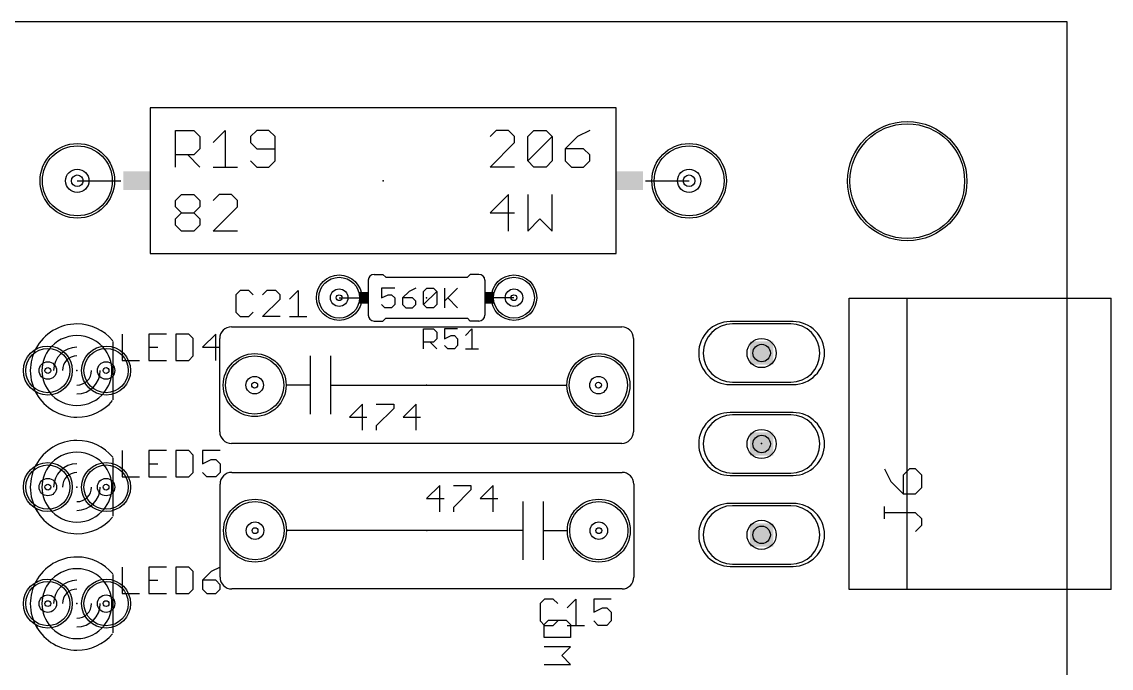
# Model space of a CAD drawing. Extents: x -2 to 128, y 10 to 112.
# Drawn here: x 80.78 to 128.27, y 83.55 to 111.72 of the extents above; entities that cross this region are included whole.
import ezdxf

# ---------------------------------------------------------------- set-up
doc = ezdxf.new("R2010")
doc.units = 0
for name, color, linetype in [('17', 82, 'CONTINUOUS'), ('20', 7, 'CONTINUOUS'), ('21', 253, 'CONTINUOUS'), ('23', 7, 'CONTINUOUS'), ('25', 253, 'CONTINUOUS'), ('27', 253, 'CONTINUOUS'), ('28', 253, 'CONTINUOUS'), ('29', 253, 'CONTINUOUS'), ('30', 253, 'CONTINUOUS'), ('44', 253, 'CONTINUOUS'), ('51', 253, 'CONTINUOUS')]:
    doc.layers.add(name, color=color, linetype=linetype)

# ---------------------------------------------------------------- blocks, each defined once
blk = doc.blocks.new('ROUNDP')
blk.add_circle((0, 0), 0.5)
blk = doc.blocks.new('RECT')
blk.add_solid([(-0.5, -0.5), (0.5, -0.5), (-0.5, 0.5), (0.5, 0.5)])
blk = doc.blocks.new('LONGP100')
blk.add_lwpolyline([(-0.5, -0.5), (0.5, -0.5, 1), (0.5, 0.5), (-0.5, 0.5, 1)], format="xyb", close=True)

msp = doc.modelspace()

# ---------------------------------------------------------------- linework, layer by layer
at = {"layer": '20'}
for p, q in [((126.35, 111.722), (0.64, 111.722)), ((126.35, 10.1472), (126.35, 111.722))]:
    msp.add_line(p, q, dxfattribs=at)
msp.add_circle((119.38, 104.775), 2.5, dxfattribs=at)
at = {"layer": '21'}
for p, q in [((106.6953, 107.9654), (86.3753, 107.9654)), ((86.3753, 107.9654), (86.3753, 101.6154)), ((106.6953, 101.6154), (106.6953, 107.9654)), ((101.4631, 106.9889), (101.1962, 106.7219)), ((101.997, 106.9889), (101.4631, 106.9889)), ((102.2639, 106.7219), (101.997, 106.9889)), ((102.8334, 106.7219), (103.1003, 106.9889)), ((103.1003, 106.9889), (103.6341, 106.9889)), ((103.6341, 106.9889), (103.9011, 106.7219)), ((105.5382, 106.9889), (105.0044, 106.7219)), ((101.1962, 105.3873), (102.2639, 106.455)), ((102.2639, 106.455), (102.2639, 106.7219)), ((102.8334, 105.6542), (102.8334, 106.7219)), ((102.8334, 105.6542), (103.9011, 106.7219)), ((103.9011, 106.7219), (103.9011, 105.6542)), ((105.0044, 106.7219), (104.4705, 106.1881)), ((104.4705, 106.1881), (104.4705, 105.6542)), ((105.2713, 106.1881), (104.4705, 106.1881)), ((105.5382, 105.9212), (105.2713, 106.1881)), ((105.5382, 105.6542), (105.5382, 105.9212)), ((103.1003, 105.3873), (102.8334, 105.6542)), ((103.9011, 105.6542), (103.6341, 105.3873)), ((104.4705, 105.6542), (104.7374, 105.3873)), ((105.2713, 105.3873), (105.5382, 105.6542)), ((102.2639, 105.3873), (101.1962, 105.3873)), ((103.6341, 105.3873), (103.1003, 105.3873)), ((104.7374, 105.3873), (105.2713, 105.3873)), ((101.997, 104.1949), (101.1962, 103.3941)), ((101.997, 102.5933), (101.997, 104.1949)), ((102.8334, 104.1949), (102.8334, 102.5933)), ((103.9011, 102.5933), (103.9011, 104.1949)), ((101.1962, 103.3941), (102.2639, 103.3941)), ((102.8334, 102.5933), (103.3672, 103.1272)), ((103.3672, 103.1272), (103.9011, 102.5933)), ((86.3753, 101.6154), (106.6953, 101.6154)), ((96.139, 100.711), (96.52, 100.711)), ((96.647, 100.584), (96.52, 100.711)), ((100.203, 100.584), (100.33, 100.711)), ((100.711, 100.711), (100.33, 100.711)), ((95.885, 100.457), (95.885, 98.933)), ((96.647, 100.584), (100.203, 100.584)), ((100.965, 100.457), (100.965, 98.933)), ((116.84, 99.6696), (119.38, 99.6696)), ((116.84, 86.9696), (116.84, 99.6696)), ((119.38, 99.6696), (128.27, 99.6696)), ((119.38, 86.9696), (119.38, 99.6696)), ((128.27, 86.9696), (128.27, 99.6696)), ((96.647, 98.806), (96.52, 98.679)), ((96.647, 98.806), (100.203, 98.806)), ((100.203, 98.806), (100.33, 98.679)), ((89.916, 98.425), (106.934, 98.425)), ((96.139, 98.679), (96.52, 98.679)), ((100.711, 98.679), (100.33, 98.679)), ((89.408, 93.853), (89.408, 97.917)), ((107.442, 97.917), (107.442, 93.853)), ((93.345, 97.155), (93.345, 95.885)), ((94.234, 97.155), (94.234, 95.885)), ((93.345, 95.885), (92.329, 95.885)), ((93.345, 95.885), (93.345, 94.615)), ((94.234, 95.885), (94.234, 94.615)), ((94.234, 95.885), (104.521, 95.885)), ((106.934, 93.345), (89.916, 93.345)), ((89.9314, 92.0813), (106.9494, 92.0813)), ((89.4234, 87.5093), (89.4234, 91.5733)), ((107.4574, 91.5733), (107.4574, 87.5093)), ((102.6314, 89.5413), (102.6314, 90.8113)), ((103.5204, 89.5413), (103.5204, 90.8113)), ((102.6314, 89.5413), (92.3444, 89.5413)), ((102.6314, 88.2713), (102.6314, 89.5413)), ((103.5204, 88.2713), (103.5204, 89.5413)), ((103.5204, 89.5413), (104.5364, 89.5413)), ((106.9494, 87.0013), (89.9314, 87.0013)), ((119.38, 86.9696), (116.84, 86.9696)), ((128.27, 86.9696), (119.38, 86.9696))]:
    msp.add_line(p, q, dxfattribs=at)
for centre, radius, start, end in [((96.139, 100.457), 0.254, 90, 180), ((100.711, 100.457), 0.254, 0, 90), ((96.139, 98.933), 0.254, 180, 270), ((100.711, 98.933), 0.254, 270, 0), ((83.1851, 96.52), 2.032, 90.0017, 151.9286), ((83.185, 96.52), 2.032, 39.8072, 90.0003), ((89.916, 97.917), 0.508, 90, 180), ((106.934, 97.917), 0.508, 0, 90), ((83.185, 96.52), 1.524, 90, 143.1301), ((83.185, 96.52), 1.524, 35.5374, 89.9987), ((83.1849, 96.52), 2.032, 209.7464, 270.0016), ((83.185, 96.52), 1.524, 217.8728, 269.9997), ((83.185, 96.52), 1.524, 270.0003, 322.1272), ((83.185, 96.52), 2.032, 269.9989, 319.762), ((89.916, 93.853), 0.508, 180, 270), ((106.934, 93.853), 0.508, 270, 0), ((83.1851, 91.44), 2.032, 90.0017, 151.9286), ((83.185, 91.44), 2.032, 39.8072, 90.0003), ((83.185, 91.44), 1.524, 90, 143.1301), ((83.185, 91.44), 1.524, 35.5374, 89.9987), ((89.9314, 91.5733), 0.508, 90, 180), ((106.9494, 91.5733), 0.508, 0, 90), ((83.1849, 91.44), 2.032, 209.7464, 270.0016), ((83.185, 91.44), 1.524, 217.8728, 269.9997), ((83.185, 91.44), 1.524, 270.0003, 322.1272), ((83.185, 91.44), 2.032, 269.9989, 319.762), ((83.1851, 86.36), 2.032, 90.0017, 151.9286), ((83.185, 86.36), 2.032, 39.8072, 90.0003), ((83.185, 86.36), 1.524, 90, 143.1301), ((83.185, 86.36), 1.524, 35.5374, 89.9987), ((89.9314, 87.5093), 0.508, 180, 270), ((106.9494, 87.5093), 0.508, 270, 0), ((83.1849, 86.36), 2.032, 209.7464, 270.0016), ((83.185, 86.36), 1.524, 217.8728, 269.9997), ((83.185, 86.36), 1.524, 270.0003, 322.1272), ((83.185, 86.36), 2.032, 269.9989, 319.762)]:
    msp.add_arc(centre, radius, start, end, dxfattribs=at)
at = {"layer": '23'}
for p in [(96.5353, 104.7904), (98.425, 99.695), (83.185, 96.52), (98.425, 95.885), (113.03, 93.345), (83.185, 91.44), (98.4404, 89.5413), (83.185, 86.36)]:
    msp.add_point(p, dxfattribs=at)
at = {"layer": '25'}
for p, q in [((87.4802, 105.3873), (87.4802, 106.9889)), ((87.4802, 106.9889), (88.281, 106.9889)), ((88.281, 106.9889), (88.5479, 106.7219)), ((89.1174, 106.455), (89.6512, 106.9889)), ((89.6512, 106.9889), (89.6512, 105.3873)), ((91.0214, 106.9889), (90.7545, 106.7219)), ((91.5553, 106.9889), (91.0214, 106.9889)), ((91.8222, 106.7219), (91.5553, 106.9889)), ((88.5479, 106.7219), (88.5479, 106.1881)), ((90.7545, 106.7219), (90.7545, 106.455)), ((90.7545, 106.455), (91.0214, 106.1881)), ((91.8222, 105.6542), (91.8222, 106.7219)), ((88.281, 105.9212), (87.4802, 105.9212)), ((88.0141, 105.9212), (88.5479, 105.3873)), ((88.5479, 106.1881), (88.281, 105.9212)), ((91.0214, 106.1881), (91.8222, 106.1881)), ((90.7545, 105.6542), (91.0214, 105.3873)), ((91.5553, 105.3873), (91.8222, 105.6542)), ((89.1174, 105.3873), (90.1851, 105.3873)), ((91.0214, 105.3873), (91.5553, 105.3873)), ((90.2972, 100.0135), (90.1065, 99.8228)), ((90.1065, 99.8228), (90.1065, 99.0602)), ((90.6785, 100.0135), (90.2972, 100.0135)), ((90.8692, 99.8228), (90.6785, 100.0135)), ((91.4666, 100.0135), (91.2759, 99.8228)), ((91.8479, 100.0135), (91.4666, 100.0135)), ((92.0385, 99.8228), (91.8479, 100.0135)), ((92.0385, 99.6322), (92.0385, 99.8228)), ((92.4453, 99.6322), (92.8266, 100.0135)), ((92.8266, 100.0135), (92.8266, 98.8695)), ((91.2759, 98.8695), (92.0385, 99.6322)), ((90.1065, 99.0602), (90.2972, 98.8695)), ((90.2972, 98.8695), (90.6785, 98.8695)), ((90.6785, 98.8695), (90.8692, 99.0602)), ((92.0385, 98.8695), (91.2759, 98.8695)), ((92.4453, 98.8695), (93.2079, 98.8695)), ((98.2921, 97.4725), (98.2921, 98.3368)), ((98.2921, 98.3368), (98.7243, 98.3368)), ((98.7243, 98.3368), (98.8683, 98.1928)), ((99.7805, 98.3368), (99.2042, 98.3368)), ((99.2042, 98.3368), (99.2042, 97.9047)), ((100.1164, 98.0487), (100.4045, 98.3368)), ((100.4045, 98.3368), (100.4045, 97.4725)), ((85.1535, 98.1085), (85.1535, 96.9645)), ((87.0855, 98.1085), (86.3229, 98.1085)), ((86.3229, 98.1085), (86.3229, 96.9645)), ((87.4923, 98.1085), (87.4923, 96.9645)), ((88.0643, 98.1085), (87.4923, 98.1085)), ((88.2549, 97.9178), (88.0643, 98.1085)), ((88.2549, 97.1552), (88.2549, 97.9178)), ((89.2337, 98.1085), (88.6617, 97.5365)), ((89.2337, 96.9645), (89.2337, 98.1085)), ((98.8683, 97.9047), (98.7243, 97.7606)), ((98.8683, 98.1928), (98.8683, 97.9047)), ((99.2042, 97.9047), (99.4924, 98.0487)), ((99.4924, 98.0487), (99.6364, 98.0487)), ((99.6364, 98.0487), (99.7805, 97.9047)), ((99.7805, 97.9047), (99.7805, 97.6166)), ((86.3229, 97.5365), (86.7042, 97.5365)), ((88.6617, 97.5365), (89.4243, 97.5365)), ((98.7243, 97.7606), (98.2921, 97.7606)), ((98.5802, 97.7606), (98.8683, 97.4725)), ((99.3483, 97.4725), (99.2042, 97.6166)), ((99.6364, 97.4725), (99.3483, 97.4725)), ((99.7805, 97.6166), (99.6364, 97.4725)), ((100.1164, 97.4725), (100.6926, 97.4725)), ((85.1535, 96.9645), (85.9162, 96.9645)), ((86.3229, 96.9645), (87.0855, 96.9645)), ((87.4923, 96.9645), (88.0643, 96.9645)), ((88.0643, 96.9645), (88.2549, 97.1552)), ((85.1535, 93.0285), (85.1535, 91.8845)), ((87.0855, 93.0285), (86.3229, 93.0285)), ((86.3229, 93.0285), (86.3229, 91.8845)), ((87.4923, 93.0285), (87.4923, 91.8845)), ((88.0643, 93.0285), (87.4923, 93.0285)), ((88.2549, 92.8378), (88.0643, 93.0285)), ((88.2549, 92.0752), (88.2549, 92.8378)), ((89.4243, 93.0285), (88.6617, 93.0285)), ((88.6617, 93.0285), (88.6617, 92.4565)), ((88.6617, 92.4565), (89.043, 92.6472)), ((89.043, 92.6472), (89.2337, 92.6472)), ((89.2337, 92.6472), (89.4243, 92.4565)), ((86.3229, 92.4565), (86.7042, 92.4565)), ((89.4243, 92.4565), (89.4243, 92.0752)), ((118.388, 92.2314), (118.6592, 91.6891)), ((119.4727, 92.2314), (119.2015, 91.9603)), ((119.7438, 92.2314), (119.4727, 92.2314)), ((120.015, 91.9603), (119.7438, 92.2314)), ((85.1535, 91.8845), (85.9162, 91.8845)), ((86.3229, 91.8845), (87.0855, 91.8845)), ((87.4923, 91.8845), (88.0643, 91.8845)), ((88.0643, 91.8845), (88.2549, 92.0752)), ((88.8524, 91.8845), (88.6617, 92.0752)), ((89.2337, 91.8845), (88.8524, 91.8845)), ((89.4243, 92.0752), (89.2337, 91.8845)), ((118.6592, 91.6891), (119.2015, 91.1468)), ((119.2015, 91.9603), (119.2015, 91.1468)), ((120.015, 91.4179), (120.015, 91.9603)), ((119.7438, 91.1468), (120.015, 91.4179)), ((119.2015, 91.1468), (119.7438, 91.1468)), ((118.388, 90.0519), (118.388, 90.5943)), ((119.7438, 90.3231), (118.388, 90.3231)), ((120.015, 90.0519), (119.7438, 90.3231)), ((119.7438, 89.5096), (120.015, 89.7808)), ((120.015, 89.7808), (120.015, 90.0519)), ((85.1535, 87.9485), (85.1535, 86.8045)), ((87.0855, 87.9485), (86.3229, 87.9485)), ((86.3229, 87.9485), (86.3229, 86.8045)), ((87.4923, 87.9485), (87.4923, 86.8045)), ((88.0643, 87.9485), (87.4923, 87.9485)), ((88.2549, 87.7578), (88.0643, 87.9485)), ((89.4243, 87.9485), (89.043, 87.7578)), ((88.2549, 86.9952), (88.2549, 87.7578)), ((89.043, 87.7578), (88.6617, 87.3765)), ((86.3229, 87.3765), (86.7042, 87.3765)), ((88.0643, 86.8045), (88.2549, 86.9952)), ((88.6617, 87.3765), (88.6617, 86.9952)), ((89.2337, 87.3765), (88.6617, 87.3765)), ((88.6617, 86.9952), (88.8524, 86.8045)), ((89.4243, 87.1858), (89.2337, 87.3765)), ((89.2337, 86.8045), (89.4243, 86.9952)), ((89.4243, 86.9952), (89.4243, 87.1858)), ((85.1535, 86.8045), (85.9162, 86.8045)), ((86.3229, 86.8045), (87.0855, 86.8045)), ((87.4923, 86.8045), (88.0643, 86.8045)), ((88.8524, 86.8045), (89.2337, 86.8045)), ((103.5684, 86.5578), (103.3777, 86.3671)), ((103.9497, 86.5578), (103.5684, 86.5578)), ((104.1404, 86.3671), (103.9497, 86.5578)), ((104.5471, 86.1765), (104.9284, 86.5578)), ((104.9284, 86.5578), (104.9284, 85.4138)), ((106.4791, 86.5578), (105.7165, 86.5578)), ((105.7165, 86.5578), (105.7165, 85.9858)), ((103.3777, 86.3671), (103.3777, 85.6045)), ((105.7165, 85.9858), (106.0978, 86.1765)), ((106.0978, 86.1765), (106.2885, 86.1765)), ((106.2885, 86.1765), (106.4791, 85.9858)), ((106.4791, 85.9858), (106.4791, 85.6045)), ((103.3777, 85.6045), (103.5684, 85.4138)), ((103.9497, 85.4138), (104.1404, 85.6045)), ((105.9072, 85.4138), (105.7165, 85.6045)), ((106.4791, 85.6045), (106.2885, 85.4138)), ((103.5684, 85.4138), (103.9497, 85.4138)), ((104.5471, 85.4138), (105.3098, 85.4138)), ((106.2885, 85.4138), (105.9072, 85.4138))]:
    msp.add_line(p, q, dxfattribs=at)
at = {"layer": '27'}
for p, q in [((87.4802, 103.9279), (87.7471, 104.1949)), ((87.7471, 104.1949), (88.281, 104.1949)), ((88.281, 104.1949), (88.5479, 103.9279)), ((89.3843, 104.1949), (89.1174, 103.9279)), ((89.9181, 104.1949), (89.3843, 104.1949)), ((90.1851, 103.9279), (89.9181, 104.1949)), ((87.4802, 103.661), (87.4802, 103.9279)), ((87.7471, 103.3941), (87.4802, 103.661)), ((88.5479, 103.661), (88.281, 103.3941)), ((88.5479, 103.9279), (88.5479, 103.661)), ((89.1174, 102.5933), (90.1851, 103.661)), ((90.1851, 103.661), (90.1851, 103.9279)), ((87.4802, 103.1272), (87.7471, 103.3941)), ((87.4802, 102.8602), (87.4802, 103.1272)), ((87.7471, 103.3941), (88.281, 103.3941)), ((88.281, 103.3941), (88.5479, 103.1272)), ((88.5479, 103.1272), (88.5479, 102.8602)), ((87.7471, 102.5933), (87.4802, 102.8602)), ((88.281, 102.5933), (87.7471, 102.5933)), ((88.5479, 102.8602), (88.281, 102.5933)), ((90.1851, 102.5933), (89.1174, 102.5933)), ((97.0418, 100.1148), (96.4656, 100.1148)), ((96.4656, 100.1148), (96.4656, 99.6827)), ((96.4656, 99.6827), (96.7537, 99.8267)), ((96.7537, 99.8267), (96.8977, 99.8267)), ((96.8977, 99.8267), (97.0418, 99.6827)), ((97.6658, 99.9708), (97.3777, 99.6827)), ((97.9539, 100.1148), (97.6658, 99.9708)), ((98.2898, 99.9708), (98.4339, 100.1148)), ((98.2898, 99.3946), (98.2898, 99.9708)), ((98.2898, 99.3946), (98.8661, 99.9708)), ((98.4339, 100.1148), (98.722, 100.1148)), ((98.722, 100.1148), (98.8661, 99.9708)), ((98.8661, 99.9708), (98.8661, 99.3946)), ((99.202, 100.1148), (99.202, 99.2505)), ((99.202, 99.5386), (99.7782, 100.1148)), ((96.6096, 99.2505), (96.4656, 99.3946)), ((97.0418, 99.3946), (96.8977, 99.2505)), ((97.0418, 99.6827), (97.0418, 99.3946)), ((97.3777, 99.6827), (97.3777, 99.3946)), ((97.8099, 99.6827), (97.3777, 99.6827)), ((97.3777, 99.3946), (97.5218, 99.2505)), ((97.9539, 99.5386), (97.8099, 99.6827)), ((97.8099, 99.2505), (97.9539, 99.3946)), ((97.9539, 99.3946), (97.9539, 99.5386)), ((98.4339, 99.2505), (98.2898, 99.3946)), ((98.8661, 99.3946), (98.722, 99.2505)), ((99.346, 99.6827), (99.7782, 99.2505)), ((96.8977, 99.2505), (96.6096, 99.2505)), ((97.5218, 99.2505), (97.8099, 99.2505)), ((98.722, 99.2505), (98.4339, 99.2505)), ((95.6315, 95.0605), (95.0595, 94.4885)), ((95.6315, 93.9165), (95.6315, 95.0605)), ((96.2289, 95.0605), (96.9915, 95.0605)), ((96.9915, 95.0605), (96.9915, 94.8698)), ((97.9703, 95.0605), (97.3983, 94.4885)), ((97.9703, 93.9165), (97.9703, 95.0605)), ((96.9915, 94.8698), (96.2289, 94.1072)), ((95.0595, 94.4885), (95.8222, 94.4885)), ((96.2289, 94.1072), (96.2289, 93.9165)), ((97.3983, 94.4885), (98.1609, 94.4885)), ((98.9967, 91.5108), (98.4247, 90.9388)), ((98.9967, 90.3668), (98.9967, 91.5108)), ((99.5941, 91.5108), (100.3568, 91.5108)), ((100.3568, 91.3201), (99.5941, 90.5575)), ((100.3568, 91.5108), (100.3568, 91.3201)), ((101.3355, 91.5108), (100.7635, 90.9388)), ((101.3355, 90.3668), (101.3355, 91.5108)), ((98.4247, 90.9388), (99.1874, 90.9388)), ((100.7635, 90.9388), (101.5261, 90.9388)), ((99.5941, 90.5575), (99.5941, 90.3668))]:
    msp.add_line(p, q, dxfattribs=at)
at = {"layer": '28'}
for p, q in [((103.5525, 85.4557), (103.7432, 85.6463)), ((103.7432, 85.6463), (104.5058, 85.6463)), ((104.5058, 85.6463), (104.6965, 85.4557)), ((103.5525, 84.8837), (103.5525, 85.4557)), ((104.6965, 85.4557), (104.6965, 84.8837)), ((104.6965, 84.8837), (103.5525, 84.8837)), ((104.6965, 84.4769), (103.5525, 84.4769)), ((104.3152, 84.0956), (104.6965, 84.4769)), ((104.6965, 83.7143), (104.3152, 84.0956)), ((103.5525, 83.7143), (104.6965, 83.7143))]:
    msp.add_line(p, q, dxfattribs=at)
at = {"layer": '29'}
msp.add_circle((119.38, 104.775), 2.6016, dxfattribs=at)
at = {"layer": '30'}
msp.add_circle((119.38, 104.775), 2.6016, dxfattribs=at)
at = {"layer": '44'}
for centre, radius in [((83.2003, 104.7904), 0.254), ((109.8703, 104.7904), 0.254), ((94.615, 99.695), 0.127), ((102.235, 99.695), 0.127), ((113.03, 97.282), 0.381), ((81.915, 96.52), 0.127), ((84.455, 96.52), 0.127), ((90.932, 95.885), 0.127), ((105.918, 95.885), 0.127), ((113.03, 93.3196), 0.381), ((81.915, 91.44), 0.127), ((84.455, 91.44), 0.127), ((90.9474, 89.5413), 0.127), ((105.9334, 89.5413), 0.127), ((113.03, 89.3572), 0.381), ((81.915, 86.36), 0.127), ((84.455, 86.36), 0.127)]:
    msp.add_circle(centre, radius, dxfattribs=at)
at = {"layer": '51'}
for p, q in [((83.2003, 104.7904), (85.1053, 104.7904)), ((107.9653, 104.7904), (109.8703, 104.7904)), ((94.615, 99.695), (95.504, 99.695)), ((102.235, 99.695), (101.346, 99.695)), ((84.7598, 95.25), (84.7598, 97.79)), ((84.7598, 90.17), (84.7598, 92.71)), ((84.7598, 85.09), (84.7598, 87.63))]:
    msp.add_line(p, q, dxfattribs=at)
for centre, radius, start, end in [((83.185, 96.52), 2.032, 151.6982, 179.9999), ((83.185, 96.52), 1.524, 140.1962, 179.9998), ((83.185, 96.52), 1.016, 90, 180), ((83.185, 96.52), 1.524, 0.0005, 40.6017), ((83.185, 96.52), 0.635, 90, 180), ((83.185, 96.5199), 2.032, 179.9977, 211.6059), ((83.185, 96.5199), 1.524, 179.9976, 221.6308), ((83.185, 96.52), 0.635, 270, 0), ((83.185, 96.52), 1.016, 270, 0), ((83.185, 96.52), 1.524, 320.1962, 359.9998), ((83.185, 91.44), 2.032, 151.6982, 179.9999), ((83.185, 91.44), 1.524, 140.1962, 179.9998), ((83.185, 91.44), 1.016, 90, 180), ((83.185, 91.44), 1.524, 0.0005, 40.6017), ((83.185, 91.44), 0.635, 90, 180), ((83.185, 91.4399), 2.032, 179.9977, 211.6059), ((83.185, 91.4399), 1.524, 179.9976, 221.6308), ((83.185, 91.44), 0.635, 270, 0), ((83.185, 91.44), 1.016, 270, 0), ((83.185, 91.44), 1.524, 320.1962, 359.9998), ((83.185, 86.36), 2.032, 151.6982, 179.9999), ((83.185, 86.36), 1.524, 140.1962, 179.9998), ((83.185, 86.36), 1.016, 90, 180), ((83.185, 86.36), 0.635, 90, 180), ((83.185, 86.36), 1.524, 0.0005, 40.6017), ((83.185, 86.3599), 2.032, 179.9977, 211.6059), ((83.185, 86.3599), 1.524, 179.9976, 221.6308), ((83.185, 86.36), 0.635, 270, 0), ((83.185, 86.36), 1.016, 270, 0), ((83.185, 86.36), 1.524, 320.1962, 359.9998)]:
    msp.add_arc(centre, radius, start, end, dxfattribs=at)

# ---------------------------------------------------------------- block references
at = {"layer": '17'}
for p, xscale, yscale in [((83.2003, 104.7904), 3.048, 3.048), ((109.8703, 104.7904), 3.048, 3.048), ((83.2003, 104.7904), 1.016, 1.016), ((83.2003, 104.7904), 1.016, 1.016), ((83.2003, 104.7904), 1.016, 1.016), ((83.2003, 104.7904), 1.016, 1.016), ((83.2003, 104.7904), 1.016, 1.016), ((83.2003, 104.7904), 1.016, 1.016), ((83.2003, 104.7904), 1.016, 1.016), ((83.2003, 104.7904), 1.016, 1.016), ((83.2003, 104.7904), 1.016, 1.016), ((83.2003, 104.7904), 1.016, 1.016), ((83.2003, 104.7904), 1.016, 1.016), ((83.2003, 104.7904), 1.016, 1.016), ((83.2003, 104.7904), 1.016, 1.016), ((83.2003, 104.7904), 1.016, 1.016), ((109.8703, 104.7904), 1.016, 1.016), ((109.8703, 104.7904), 1.016, 1.016), ((109.8703, 104.7904), 1.016, 1.016), ((109.8703, 104.7904), 1.016, 1.016), ((109.8703, 104.7904), 1.016, 1.016), ((109.8703, 104.7904), 1.016, 1.016), ((109.8703, 104.7904), 1.016, 1.016), ((109.8703, 104.7904), 1.016, 1.016), ((109.8703, 104.7904), 1.016, 1.016), ((109.8703, 104.7904), 1.016, 1.016), ((109.8703, 104.7904), 1.016, 1.016), ((109.8703, 104.7904), 1.016, 1.016), ((109.8703, 104.7904), 1.016, 1.016), ((109.8703, 104.7904), 1.016, 1.016), ((81.915, 96.52), 1.9304, 1.9304), ((84.455, 96.52), 1.9304, 1.9304), ((81.915, 96.52), 0.762, 0.762), ((81.915, 96.52), 0.762, 0.762), ((81.915, 96.52), 0.762, 0.762), ((81.915, 96.52), 0.762, 0.762), ((81.915, 96.52), 0.762, 0.762), ((81.915, 96.52), 0.762, 0.762), ((81.915, 96.52), 0.762, 0.762), ((81.915, 96.52), 0.762, 0.762), ((81.915, 96.52), 0.762, 0.762), ((81.915, 96.52), 0.762, 0.762), ((81.915, 96.52), 0.762, 0.762), ((81.915, 96.52), 0.762, 0.762), ((81.915, 96.52), 0.762, 0.762), ((81.915, 96.52), 0.762, 0.762), ((84.455, 96.52), 0.762, 0.762), ((84.455, 96.52), 0.762, 0.762), ((84.455, 96.52), 0.762, 0.762), ((84.455, 96.52), 0.762, 0.762), ((84.455, 96.52), 0.762, 0.762), ((84.455, 96.52), 0.762, 0.762), ((84.455, 96.52), 0.762, 0.762), ((84.455, 96.52), 0.762, 0.762), ((84.455, 96.52), 0.762, 0.762), ((84.455, 96.52), 0.762, 0.762), ((84.455, 96.52), 0.762, 0.762), ((84.455, 96.52), 0.762, 0.762), ((84.455, 96.52), 0.762, 0.762), ((84.455, 96.52), 0.762, 0.762), ((90.932, 95.885), 2.54, 2.54), ((105.918, 95.885), 2.54, 2.54), ((90.932, 95.885), 0.762, 0.762), ((90.932, 95.885), 0.762, 0.762), ((90.932, 95.885), 0.762, 0.762), ((90.932, 95.885), 0.762, 0.762), ((90.932, 95.885), 0.762, 0.762), ((90.932, 95.885), 0.762, 0.762), ((90.932, 95.885), 0.762, 0.762), ((90.932, 95.885), 0.762, 0.762), ((90.932, 95.885), 0.762, 0.762), ((90.932, 95.885), 0.762, 0.762), ((90.932, 95.885), 0.762, 0.762), ((90.932, 95.885), 0.762, 0.762), ((90.932, 95.885), 0.762, 0.762), ((90.932, 95.885), 0.762, 0.762), ((105.918, 95.885), 0.762, 0.762), ((105.918, 95.885), 0.762, 0.762), ((105.918, 95.885), 0.762, 0.762), ((105.918, 95.885), 0.762, 0.762), ((105.918, 95.885), 0.762, 0.762), ((105.918, 95.885), 0.762, 0.762), ((105.918, 95.885), 0.762, 0.762), ((105.918, 95.885), 0.762, 0.762), ((105.918, 95.885), 0.762, 0.762), ((105.918, 95.885), 0.762, 0.762), ((105.918, 95.885), 0.762, 0.762), ((105.918, 95.885), 0.762, 0.762), ((105.918, 95.885), 0.762, 0.762), ((105.918, 95.885), 0.762, 0.762), ((81.915, 91.44), 1.9304, 1.9304), ((84.455, 91.44), 1.9304, 1.9304), ((81.915, 91.44), 0.762, 0.762), ((81.915, 91.44), 0.762, 0.762), ((81.915, 91.44), 0.762, 0.762), ((81.915, 91.44), 0.762, 0.762), ((81.915, 91.44), 0.762, 0.762), ((81.915, 91.44), 0.762, 0.762), ((81.915, 91.44), 0.762, 0.762), ((81.915, 91.44), 0.762, 0.762), ((81.915, 91.44), 0.762, 0.762), ((81.915, 91.44), 0.762, 0.762), ((81.915, 91.44), 0.762, 0.762), ((81.915, 91.44), 0.762, 0.762), ((81.915, 91.44), 0.762, 0.762), ((81.915, 91.44), 0.762, 0.762), ((84.455, 91.44), 0.762, 0.762), ((84.455, 91.44), 0.762, 0.762), ((84.455, 91.44), 0.762, 0.762), ((84.455, 91.44), 0.762, 0.762), ((84.455, 91.44), 0.762, 0.762), ((84.455, 91.44), 0.762, 0.762), ((84.455, 91.44), 0.762, 0.762), ((84.455, 91.44), 0.762, 0.762), ((84.455, 91.44), 0.762, 0.762), ((84.455, 91.44), 0.762, 0.762), ((84.455, 91.44), 0.762, 0.762), ((84.455, 91.44), 0.762, 0.762), ((84.455, 91.44), 0.762, 0.762), ((84.455, 91.44), 0.762, 0.762), ((81.915, 86.36), 1.9304, 1.9304), ((84.455, 86.36), 1.9304, 1.9304), ((81.915, 86.36), 0.762, 0.762), ((81.915, 86.36), 0.762, 0.762), ((81.915, 86.36), 0.762, 0.762), ((81.915, 86.36), 0.762, 0.762), ((81.915, 86.36), 0.762, 0.762), ((81.915, 86.36), 0.762, 0.762), ((81.915, 86.36), 0.762, 0.762), ((81.915, 86.36), 0.762, 0.762), ((81.915, 86.36), 0.762, 0.762), ((81.915, 86.36), 0.762, 0.762), ((81.915, 86.36), 0.762, 0.762), ((81.915, 86.36), 0.762, 0.762), ((81.915, 86.36), 0.762, 0.762), ((81.915, 86.36), 0.762, 0.762), ((84.455, 86.36), 0.762, 0.762), ((84.455, 86.36), 0.762, 0.762), ((84.455, 86.36), 0.762, 0.762), ((84.455, 86.36), 0.762, 0.762), ((84.455, 86.36), 0.762, 0.762), ((84.455, 86.36), 0.762, 0.762), ((84.455, 86.36), 0.762, 0.762), ((84.455, 86.36), 0.762, 0.762), ((84.455, 86.36), 0.762, 0.762), ((84.455, 86.36), 0.762, 0.762), ((84.455, 86.36), 0.762, 0.762), ((84.455, 86.36), 0.762, 0.762), ((84.455, 86.36), 0.762, 0.762), ((84.455, 86.36), 0.762, 0.762)]:
    msp.add_blockref('ROUNDP', p, dxfattribs=dict(at, xscale=xscale, yscale=yscale))
at = {"layer": '17', "rotation": 180}
for name, p, xscale, yscale in [('ROUNDP', (94.615, 99.695), 1.778, 1.778), ('ROUNDP', (102.235, 99.695), 1.778, 1.778), ('ROUNDP', (94.615, 99.695), 0.762, 0.762), ('ROUNDP', (94.615, 99.695), 0.762, 0.762), ('ROUNDP', (94.615, 99.695), 0.762, 0.762), ('ROUNDP', (94.615, 99.695), 0.762, 0.762), ('ROUNDP', (94.615, 99.695), 0.762, 0.762), ('ROUNDP', (94.615, 99.695), 0.762, 0.762), ('ROUNDP', (94.615, 99.695), 0.762, 0.762), ('ROUNDP', (94.615, 99.695), 0.762, 0.762), ('ROUNDP', (94.615, 99.695), 0.762, 0.762), ('ROUNDP', (94.615, 99.695), 0.762, 0.762), ('ROUNDP', (94.615, 99.695), 0.762, 0.762), ('ROUNDP', (94.615, 99.695), 0.762, 0.762), ('ROUNDP', (94.615, 99.695), 0.762, 0.762), ('ROUNDP', (94.615, 99.695), 0.762, 0.762), ('ROUNDP', (102.235, 99.695), 0.762, 0.762), ('ROUNDP', (102.235, 99.695), 0.762, 0.762), ('ROUNDP', (102.235, 99.695), 0.762, 0.762), ('ROUNDP', (102.235, 99.695), 0.762, 0.762), ('ROUNDP', (102.235, 99.695), 0.762, 0.762), ('ROUNDP', (102.235, 99.695), 0.762, 0.762), ('ROUNDP', (102.235, 99.695), 0.762, 0.762), ('ROUNDP', (102.235, 99.695), 0.762, 0.762), ('ROUNDP', (102.235, 99.695), 0.762, 0.762), ('ROUNDP', (102.235, 99.695), 0.762, 0.762), ('ROUNDP', (102.235, 99.695), 0.762, 0.762), ('ROUNDP', (102.235, 99.695), 0.762, 0.762), ('ROUNDP', (102.235, 99.695), 0.762, 0.762), ('ROUNDP', (102.235, 99.695), 0.762, 0.762), ('LONGP100', (113.03, 97.282), 2.54, 2.54), ('ROUNDP', (113.03, 97.282), 1.27, 1.27), ('ROUNDP', (113.03, 97.282), 1.27, 1.27), ('ROUNDP', (113.03, 97.282), 1.27, 1.27), ('ROUNDP', (113.03, 97.282), 1.27, 1.27), ('ROUNDP', (113.03, 97.282), 1.27, 1.27), ('ROUNDP', (113.03, 97.282), 1.27, 1.27), ('ROUNDP', (113.03, 97.282), 1.27, 1.27), ('ROUNDP', (113.03, 97.282), 1.27, 1.27), ('ROUNDP', (113.03, 97.282), 1.27, 1.27), ('ROUNDP', (113.03, 97.282), 1.27, 1.27), ('ROUNDP', (113.03, 97.282), 1.27, 1.27), ('ROUNDP', (113.03, 97.282), 1.27, 1.27), ('ROUNDP', (113.03, 97.282), 1.27, 1.27), ('ROUNDP', (113.03, 97.282), 1.27, 1.27), ('LONGP100', (113.03, 93.3196), 2.54, 2.54), ('ROUNDP', (113.03, 93.3196), 1.27, 1.27), ('ROUNDP', (113.03, 93.3196), 1.27, 1.27), ('ROUNDP', (113.03, 93.3196), 1.27, 1.27), ('ROUNDP', (113.03, 93.3196), 1.27, 1.27), ('ROUNDP', (113.03, 93.3196), 1.27, 1.27), ('ROUNDP', (113.03, 93.3196), 1.27, 1.27), ('ROUNDP', (113.03, 93.3196), 1.27, 1.27), ('ROUNDP', (113.03, 93.3196), 1.27, 1.27), ('ROUNDP', (113.03, 93.3196), 1.27, 1.27), ('ROUNDP', (113.03, 93.3196), 1.27, 1.27), ('ROUNDP', (113.03, 93.3196), 1.27, 1.27), ('ROUNDP', (113.03, 93.3196), 1.27, 1.27), ('ROUNDP', (113.03, 93.3196), 1.27, 1.27), ('ROUNDP', (113.03, 93.3196), 1.27, 1.27), ('ROUNDP', (90.9474, 89.5413), 2.54, 2.54), ('ROUNDP', (105.9334, 89.5413), 2.54, 2.54), ('LONGP100', (113.03, 89.3572), 2.54, 2.54), ('ROUNDP', (90.9474, 89.5413), 0.762, 0.762), ('ROUNDP', (90.9474, 89.5413), 0.762, 0.762), ('ROUNDP', (90.9474, 89.5413), 0.762, 0.762), ('ROUNDP', (90.9474, 89.5413), 0.762, 0.762), ('ROUNDP', (90.9474, 89.5413), 0.762, 0.762), ('ROUNDP', (90.9474, 89.5413), 0.762, 0.762), ('ROUNDP', (90.9474, 89.5413), 0.762, 0.762), ('ROUNDP', (90.9474, 89.5413), 0.762, 0.762), ('ROUNDP', (90.9474, 89.5413), 0.762, 0.762), ('ROUNDP', (90.9474, 89.5413), 0.762, 0.762), ('ROUNDP', (90.9474, 89.5413), 0.762, 0.762), ('ROUNDP', (90.9474, 89.5413), 0.762, 0.762), ('ROUNDP', (90.9474, 89.5413), 0.762, 0.762), ('ROUNDP', (90.9474, 89.5413), 0.762, 0.762), ('ROUNDP', (105.9334, 89.5413), 0.762, 0.762), ('ROUNDP', (105.9334, 89.5413), 0.762, 0.762), ('ROUNDP', (105.9334, 89.5413), 0.762, 0.762), ('ROUNDP', (105.9334, 89.5413), 0.762, 0.762), ('ROUNDP', (105.9334, 89.5413), 0.762, 0.762), ('ROUNDP', (105.9334, 89.5413), 0.762, 0.762), ('ROUNDP', (105.9334, 89.5413), 0.762, 0.762), ('ROUNDP', (105.9334, 89.5413), 0.762, 0.762), ('ROUNDP', (105.9334, 89.5413), 0.762, 0.762), ('ROUNDP', (105.9334, 89.5413), 0.762, 0.762), ('ROUNDP', (105.9334, 89.5413), 0.762, 0.762), ('ROUNDP', (105.9334, 89.5413), 0.762, 0.762), ('ROUNDP', (105.9334, 89.5413), 0.762, 0.762), ('ROUNDP', (105.9334, 89.5413), 0.762, 0.762), ('ROUNDP', (113.03, 89.3572), 1.27, 1.27), ('ROUNDP', (113.03, 89.3572), 1.27, 1.27), ('ROUNDP', (113.03, 89.3572), 1.27, 1.27), ('ROUNDP', (113.03, 89.3572), 1.27, 1.27), ('ROUNDP', (113.03, 89.3572), 1.27, 1.27), ('ROUNDP', (113.03, 89.3572), 1.27, 1.27), ('ROUNDP', (113.03, 89.3572), 1.27, 1.27), ('ROUNDP', (113.03, 89.3572), 1.27, 1.27), ('ROUNDP', (113.03, 89.3572), 1.27, 1.27), ('ROUNDP', (113.03, 89.3572), 1.27, 1.27), ('ROUNDP', (113.03, 89.3572), 1.27, 1.27), ('ROUNDP', (113.03, 89.3572), 1.27, 1.27), ('ROUNDP', (113.03, 89.3572), 1.27, 1.27), ('ROUNDP', (113.03, 89.3572), 1.27, 1.27)]:
    msp.add_blockref(name, p, dxfattribs=dict(at, xscale=xscale, yscale=yscale))
at = {"layer": '21', "xscale": 1.1684, "yscale": 0.8128}
for p in [(85.7911, 104.7904), (107.2795, 104.7904)]:
    msp.add_blockref('RECT', p, dxfattribs=at)
at = {"layer": '21'}
for p, xscale, yscale, rotation in [((95.6945, 99.695), 0.381, 0.508, 180), ((101.1555, 99.695), 0.381, 0.508, 180), ((113.03, 97.282), 1.016, 1.016, 90), ((113.03, 93.3196), 1.016, 1.016, 90), ((113.03, 89.3572), 1.016, 1.016, 90)]:
    msp.add_blockref('RECT', p, dxfattribs=dict(at, xscale=xscale, yscale=yscale, rotation=rotation))
at = {"layer": '29'}
for p, xscale, yscale in [((83.2003, 104.7904), 3.2512, 3.2512), ((109.8703, 104.7904), 3.2512, 3.2512), ((81.915, 96.52), 2.1336, 2.1336), ((84.455, 96.52), 2.1336, 2.1336), ((90.932, 95.885), 2.7432, 2.7432), ((105.918, 95.885), 2.7432, 2.7432), ((81.915, 91.44), 2.1336, 2.1336), ((84.455, 91.44), 2.1336, 2.1336), ((81.915, 86.36), 2.1336, 2.1336), ((84.455, 86.36), 2.1336, 2.1336)]:
    msp.add_blockref('ROUNDP', p, dxfattribs=dict(at, xscale=xscale, yscale=yscale))
at = {"layer": '29', "rotation": 180}
for name, p, xscale, yscale in [('ROUNDP', (94.615, 99.695), 1.9812, 1.9812), ('ROUNDP', (102.235, 99.695), 1.9812, 1.9812), ('LONGP100', (113.03, 97.282), 2.7432, 2.7432), ('LONGP100', (113.03, 93.3196), 2.7432, 2.7432), ('ROUNDP', (90.9474, 89.5413), 2.7432, 2.7432), ('ROUNDP', (105.9334, 89.5413), 2.7432, 2.7432), ('LONGP100', (113.03, 89.3572), 2.7432, 2.7432)]:
    msp.add_blockref(name, p, dxfattribs=dict(at, xscale=xscale, yscale=yscale))
at = {"layer": '30'}
for p, xscale, yscale in [((83.2003, 104.7904), 3.2512, 3.2512), ((109.8703, 104.7904), 3.2512, 3.2512), ((81.915, 96.52), 2.1336, 2.1336), ((84.455, 96.52), 2.1336, 2.1336), ((90.932, 95.885), 2.7432, 2.7432), ((105.918, 95.885), 2.7432, 2.7432), ((81.915, 91.44), 2.1336, 2.1336), ((84.455, 91.44), 2.1336, 2.1336), ((81.915, 86.36), 2.1336, 2.1336), ((84.455, 86.36), 2.1336, 2.1336)]:
    msp.add_blockref('ROUNDP', p, dxfattribs=dict(at, xscale=xscale, yscale=yscale))
at = {"layer": '30', "rotation": 180}
for name, p, xscale, yscale in [('ROUNDP', (94.615, 99.695), 1.9812, 1.9812), ('ROUNDP', (102.235, 99.695), 1.9812, 1.9812), ('LONGP100', (113.03, 97.282), 2.7432, 2.7432), ('LONGP100', (113.03, 93.3196), 2.7432, 2.7432), ('ROUNDP', (90.9474, 89.5413), 2.7432, 2.7432), ('ROUNDP', (105.9334, 89.5413), 2.7432, 2.7432), ('LONGP100', (113.03, 89.3572), 2.7432, 2.7432)]:
    msp.add_blockref(name, p, dxfattribs=dict(at, xscale=xscale, yscale=yscale))

doc.saveas('drawing.dxf')
